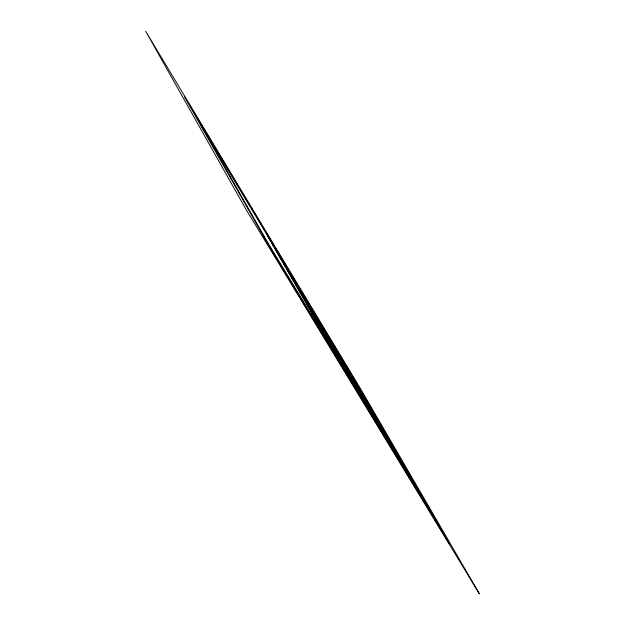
<?xml version="1.0" encoding="UTF-8"?>
<svg xmlns="http://www.w3.org/2000/svg" width="625" height="625" viewBox="0 0 625 625"><rect width="100%" height="100%" fill="white"/><g stroke="black" fill="none" stroke-linecap="round" stroke-linejoin="round"><path stroke-width="0.94" d="M379.516 427.125L399.641 460.367L362.852 396.609L342.852 363.469M408.898 475.656L426.875 505.336M335.117 350.039L355.062 383.109L324.18 329.602L304.547 296.969M364.273 398.391L382.258 428.203M372.086 411.906L390.086 441.734M333.289 344.734L351.109 374.352L438.344 524.648L353.352 378.016M479.344 593.75L245.859 209.125L145.656 31.25L361.133 389.859L479.344 593.75M337.555 357.891L267.641 242.445L200.422 124.055L265.367 231.992L337.555 357.891M370.922 412.93L348.375 375.703L312.148 312.594L334.352 349.383L370.922 412.93M350.391 379.469L266.531 233.695L350.391 379.469M382.688 432.781L297.875 285.805L382.688 432.781M411.062 479.617L325.922 332.422L411.062 479.617M449.75 544.219L271.406 250.133L184.625 97.047L352.461 376.148L449.75 544.219M326.648 335.992L304.539 299.344L274.633 247.242L296.242 283.156L326.648 335.992"/></g></svg>
